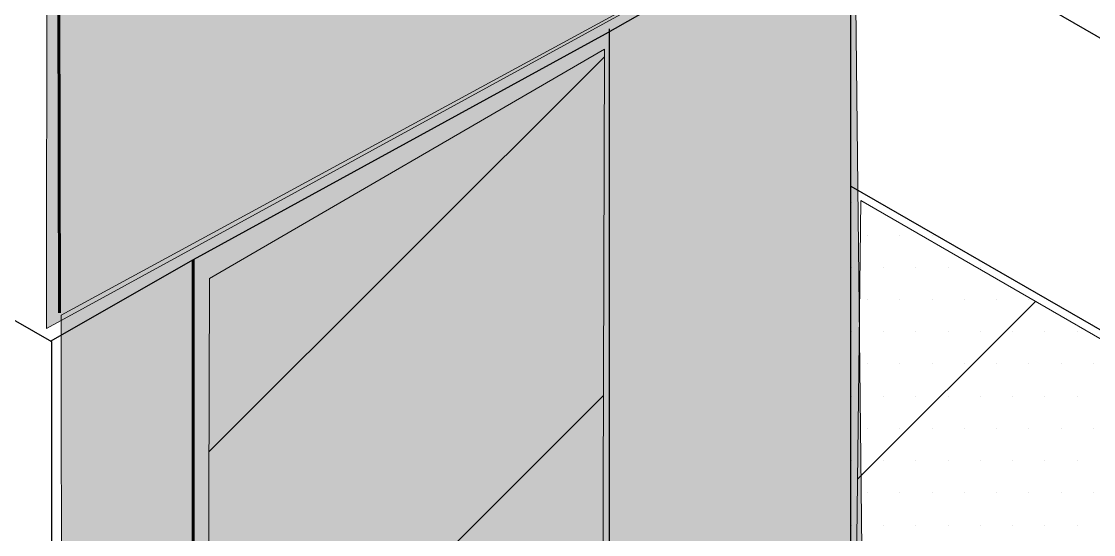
# Model space of a CAD drawing. Extents: x -1392 to 5791, y -3809 to 1722.
# Drawn here: x 346.09 to 390.96, y 1184.86 to 1206.36 of the extents above; entities that cross this region are included whole.
import ezdxf

# ---------------------------------------------------------------- set-up
doc = ezdxf.new("R2010")
doc.units = 0
doc.header["$MEASUREMENT"] = 0
for name, color, linetype, lineweight in [('.ATI-HATCH', 7, 'Continuous', 0), ('G-ANNO-TTLB', 7, 'Continuous', 0), ('Layer 12', 7, 'Continuous', 0), ('TYVEK', 7, 'Continuous', 0)]:
    doc.layers.add(name, color=color, linetype=linetype, lineweight=lineweight)
pattern_1 = [(45, (0, 0), (-7.07107, 7.07107), [])]

# ---------------------------------------------------------------- blocks, each defined once
blk = doc.blocks.new('Block_89')
at = {"layer": '.ATI-HATCH'}
blk.add_open_spline([(429.944, 1155.266), (429.944, 1155.266), (429.949, 1171.104), (429.949, 1171.104), (429.949, 1171.104), (398.796, 1189.076), (398.796, 1189.076), (398.796, 1189.076), (380.797, 1199.468), (380.797, 1199.468), (380.797, 1199.468), (380.797, 1183.62), (380.797, 1183.62), (380.797, 1183.62), (429.944, 1155.266), (429.944, 1155.266)], degree=3, knots=[0, 0, 0, 0, 1, 1, 1, 2, 2, 2, 3, 3, 3, 4, 4, 4, 5, 5, 5, 5], dxfattribs=at)
at = {"layer": '.ATI-HATCH', "color": 8, "lineweight": 0, "true_color": 0x808080}
for points in [[(380.824, 1198.765), (380.824, 1198.765), (380.824, 1198.765), (380.824, 1198.765)], [(381.499, 1197.415), (381.499, 1197.415), (381.499, 1197.415), (381.499, 1197.415)], [(382.849, 1197.415), (382.849, 1197.415), (382.849, 1197.415), (382.849, 1197.415)], [(384.199, 1197.415), (384.199, 1197.415), (384.199, 1197.415), (384.199, 1197.415)], [(380.824, 1196.065), (380.824, 1196.065), (380.824, 1196.065), (380.824, 1196.065)], [(382.174, 1196.065), (382.174, 1196.065), (382.174, 1196.065), (382.174, 1196.065)], [(383.524, 1196.065), (383.524, 1196.065), (383.524, 1196.065), (383.524, 1196.065)], [(384.874, 1196.065), (384.874, 1196.065), (384.874, 1196.065), (384.874, 1196.065)], [(386.224, 1196.065), (386.224, 1196.065), (386.224, 1196.065), (386.224, 1196.065)], [(381.499, 1194.715), (381.499, 1194.715), (381.499, 1194.715), (381.499, 1194.715)], [(382.849, 1194.715), (382.849, 1194.715), (382.849, 1194.715), (382.849, 1194.715)], [(384.199, 1194.715), (384.199, 1194.715), (384.199, 1194.715), (384.199, 1194.715)], [(385.549, 1194.715), (385.549, 1194.715), (385.549, 1194.715), (385.549, 1194.715)], [(386.899, 1194.715), (386.899, 1194.715), (386.899, 1194.715), (386.899, 1194.715)], [(388.249, 1194.715), (388.249, 1194.715), (388.249, 1194.715), (388.249, 1194.715)], [(380.824, 1193.365), (380.824, 1193.365), (380.824, 1193.365), (380.824, 1193.365)], [(382.174, 1193.365), (382.174, 1193.365), (382.174, 1193.365), (382.174, 1193.365)], [(383.524, 1193.365), (383.524, 1193.365), (383.524, 1193.365), (383.524, 1193.365)], [(384.874, 1193.365), (384.874, 1193.365), (384.874, 1193.365), (384.874, 1193.365)], [(386.224, 1193.365), (386.224, 1193.365), (386.224, 1193.365), (386.224, 1193.365)], [(387.574, 1193.365), (387.574, 1193.365), (387.574, 1193.365), (387.574, 1193.365)], [(388.924, 1193.365), (388.924, 1193.365), (388.924, 1193.365), (388.924, 1193.365)], [(390.274, 1193.365), (390.274, 1193.365), (390.274, 1193.365), (390.274, 1193.365)], [(381.499, 1192.015), (381.499, 1192.015), (381.499, 1192.015), (381.499, 1192.015)], [(382.849, 1192.015), (382.849, 1192.015), (382.849, 1192.015), (382.849, 1192.015)], [(384.199, 1192.015), (384.199, 1192.015), (384.199, 1192.015), (384.199, 1192.015)], [(385.549, 1192.015), (385.549, 1192.015), (385.549, 1192.015), (385.549, 1192.015)], [(386.899, 1192.015), (386.899, 1192.015), (386.899, 1192.015), (386.899, 1192.015)], [(388.249, 1192.015), (388.249, 1192.015), (388.249, 1192.015), (388.249, 1192.015)], [(389.599, 1192.015), (389.599, 1192.015), (389.599, 1192.015), (389.599, 1192.015)], [(390.949, 1192.015), (390.949, 1192.015), (390.949, 1192.015), (390.949, 1192.015)], [(380.824, 1190.665), (380.824, 1190.665), (380.824, 1190.665), (380.824, 1190.665)], [(382.174, 1190.665), (382.174, 1190.665), (382.174, 1190.665), (382.174, 1190.665)], [(383.524, 1190.665), (383.524, 1190.665), (383.524, 1190.665), (383.524, 1190.665)], [(384.874, 1190.665), (384.874, 1190.665), (384.874, 1190.665), (384.874, 1190.665)], [(386.224, 1190.665), (386.224, 1190.665), (386.224, 1190.665), (386.224, 1190.665)], [(387.574, 1190.665), (387.574, 1190.665), (387.574, 1190.665), (387.574, 1190.665)], [(388.924, 1190.665), (388.924, 1190.665), (388.924, 1190.665), (388.924, 1190.665)], [(390.274, 1190.665), (390.274, 1190.665), (390.274, 1190.665), (390.274, 1190.665)], [(381.499, 1189.315), (381.499, 1189.315), (381.499, 1189.315), (381.499, 1189.315)], [(382.849, 1189.315), (382.849, 1189.315), (382.849, 1189.315), (382.849, 1189.315)], [(384.199, 1189.315), (384.199, 1189.315), (384.199, 1189.315), (384.199, 1189.315)], [(385.549, 1189.315), (385.549, 1189.315), (385.549, 1189.315), (385.549, 1189.315)], [(386.899, 1189.315), (386.899, 1189.315), (386.899, 1189.315), (386.899, 1189.315)], [(388.249, 1189.315), (388.249, 1189.315), (388.249, 1189.315), (388.249, 1189.315)], [(389.599, 1189.315), (389.599, 1189.315), (389.599, 1189.315), (389.599, 1189.315)], [(390.949, 1189.315), (390.949, 1189.315), (390.949, 1189.315), (390.949, 1189.315)], [(380.824, 1187.965), (380.824, 1187.965), (380.824, 1187.965), (380.824, 1187.965)], [(382.174, 1187.965), (382.174, 1187.965), (382.174, 1187.965), (382.174, 1187.965)], [(383.524, 1187.965), (383.524, 1187.965), (383.524, 1187.965), (383.524, 1187.965)], [(384.874, 1187.965), (384.874, 1187.965), (384.874, 1187.965), (384.874, 1187.965)], [(386.224, 1187.965), (386.224, 1187.965), (386.224, 1187.965), (386.224, 1187.965)], [(387.574, 1187.965), (387.574, 1187.965), (387.574, 1187.965), (387.574, 1187.965)], [(388.924, 1187.965), (388.924, 1187.965), (388.924, 1187.965), (388.924, 1187.965)], [(390.274, 1187.965), (390.274, 1187.965), (390.274, 1187.965), (390.274, 1187.965)], [(381.499, 1186.615), (381.499, 1186.615), (381.499, 1186.615), (381.499, 1186.615)], [(382.849, 1186.615), (382.849, 1186.615), (382.849, 1186.615), (382.849, 1186.615)], [(384.199, 1186.615), (384.199, 1186.615), (384.199, 1186.615), (384.199, 1186.615)], [(385.549, 1186.615), (385.549, 1186.615), (385.549, 1186.615), (385.549, 1186.615)], [(386.899, 1186.615), (386.899, 1186.615), (386.899, 1186.615), (386.899, 1186.615)], [(388.249, 1186.615), (388.249, 1186.615), (388.249, 1186.615), (388.249, 1186.615)], [(389.599, 1186.615), (389.599, 1186.615), (389.599, 1186.615), (389.599, 1186.615)], [(390.949, 1186.615), (390.949, 1186.615), (390.949, 1186.615), (390.949, 1186.615)], [(380.824, 1185.265), (380.824, 1185.265), (380.824, 1185.265), (380.824, 1185.265)], [(382.174, 1185.265), (382.174, 1185.265), (382.174, 1185.265), (382.174, 1185.265)], [(383.524, 1185.265), (383.524, 1185.265), (383.524, 1185.265), (383.524, 1185.265)], [(384.874, 1185.265), (384.874, 1185.265), (384.874, 1185.265), (384.874, 1185.265)], [(386.224, 1185.265), (386.224, 1185.265), (386.224, 1185.265), (386.224, 1185.265)], [(387.574, 1185.265), (387.574, 1185.265), (387.574, 1185.265), (387.574, 1185.265)], [(388.924, 1185.265), (388.924, 1185.265), (388.924, 1185.265), (388.924, 1185.265)], [(390.274, 1185.265), (390.274, 1185.265), (390.274, 1185.265), (390.274, 1185.265)]]:
    blk.add_open_spline(points, degree=3, dxfattribs=at)

msp = doc.modelspace()

# ---------------------------------------------------------------- hatches: boundary and pattern name
at = {"layer": 'G-ANNO-TTLB', "true_color": 0xff00ff, "transparency": 33554687}
h = msp.add_hatch(color=6, dxfattribs=at)
edge = h.paths.add_edge_path()
edge.add_spline(control_points=[(1773.018, -796.5), (1773.018, -796.5), (-1156.5, -796.5), (-1156.5, -796.5), (-1156.5, -796.5), (-1156.5, 1660.5), (-1156.5, 1660.5), (-1156.5, 1660.5), (1773.018, 1660.5), (1773.018, 1660.5), (1773.018, 1660.5), (1773.018, -796.5), (1773.018, -796.5)], knot_values=[0, 0, 0, 0, 1, 1, 1, 2, 2, 2, 3, 3, 3, 4, 4, 4, 4], degree=3, periodic=0)
edge = h.paths.add_edge_path()
edge.add_spline(control_points=[(-1147.5, 1651.5), (-1147.5, 1651.5), (-1147.5, -787.5), (-1147.5, -787.5), (-1147.5, -787.5), (1764.018, -787.5), (1764.018, -787.5), (1764.018, -787.5), (1764.018, 1651.5), (1764.018, 1651.5), (1764.018, 1651.5), (-1147.5, 1651.5), (-1147.5, 1651.5)], knot_values=[0, 0, 0, 0, 1, 1, 1, 2, 2, 2, 3, 3, 3, 4, 4, 4, 4], degree=3, periodic=0)
edge.add_line((-1147.5, 1651.5), (-1147.5, 1651.5))
at = {"layer": 'Layer 12', "true_color": 0x808080, "transparency": 33554495}
h = msp.add_hatch(color=8, dxfattribs=at)
h.dxf.hatch_style = 2
h.paths.add_polyline_path([(347.146, 1193.503), (347.266, 1336.539), (380.469, 1316.93), (380.953, 1212.036)])
at = {"layer": 'Layer 12', "true_color": 0x808080, "transparency": 33554457}
h = msp.add_hatch(color=8, dxfattribs=at)
h.dxf.hatch_style = 2
h.paths.add_polyline_path([(381.26, 1184.274), (347.787, 1165.681), (347.752, 1194.064), (380.953, 1212.112)])
at = {"layer": 'Layer 12', "true_color": 0x000000, "transparency": 33554687}
h = msp.add_hatch(dxfattribs=at)
h.set_pattern_fill('_U', color=18, scale=10, angle=45, style=2, pattern_type=0)
h.set_pattern_definition(pattern_1)
h.paths.add_polyline_path([(370.409, 1177.402), (353.877, 1167.802), (353.965, 1195.6), (370.497, 1205.201)])
h = msp.add_hatch(dxfattribs=at)
h.set_pattern_fill('_U', color=18, scale=10, angle=45, style=2, pattern_type=0)
h.set_pattern_definition(pattern_1)
h.paths.add_polyline_path([(429.626, 1155.783), (381.041, 1183.537), (381.224, 1198.857), (429.542, 1170.936)])

# ---------------------------------------------------------------- linework, layer by layer
at = {"layer": 'G-ANNO-TTLB'}
for points in [[(1773.018, -796.5), (1773.018, -796.5), (-1156.5, -796.5), (-1156.5, -796.5), (-1156.5, -796.5), (-1156.5, 1660.5), (-1156.5, 1660.5), (-1156.5, 1660.5), (1773.018, 1660.5), (1773.018, 1660.5), (1773.018, 1660.5), (1773.018, -796.5), (1773.018, -796.5)], [(-1147.5, 1651.5), (-1147.5, 1651.5), (-1147.5, -787.5), (-1147.5, -787.5), (-1147.5, -787.5), (1764.018, -787.5), (1764.018, -787.5), (1764.018, -787.5), (1764.018, 1651.5), (1764.018, 1651.5), (1764.018, 1651.5), (-1147.5, 1651.5), (-1147.5, 1651.5)]]:
    msp.add_open_spline(points, degree=3, knots=[0, 0, 0, 0, 1, 1, 1, 2, 2, 2, 3, 3, 3, 4, 4, 4, 4], dxfattribs=at)
at = {"layer": 'Layer 12'}
for points in [[(347.146, 1193.503), (347.266, 1336.539), (380.469, 1316.93), (380.953, 1212.036)], [(381.26, 1184.274), (347.787, 1165.681), (347.752, 1194.064), (380.953, 1212.112)], [(370.409, 1177.402), (353.877, 1167.802), (353.965, 1195.6), (370.497, 1205.201)], [(429.626, 1155.783), (381.041, 1183.537), (381.224, 1198.857), (429.542, 1170.936)]]:
    msp.add_lwpolyline(points, close=True, dxfattribs=at)
at = {"layer": 'TYVEK', "color": 18, "lineweight": 60, "true_color": 0x000000}
for p, q in [((347.693, 1194.148), (347.344, 1336.292)), ((353.276, 1196.375), (353.275, 1167.035))]:
    msp.add_line(p, q, dxfattribs=at)
at = {"layer": 'TYVEK', "color": 4, "lineweight": 25, "true_color": 0x00ffff}
for p, q in [((380.797, 1211.698), (370.522, 1205.825)), ((380.797, 1211.698), (398.796, 1201.306)), ((380.797, 1183.62), (380.797, 1211.698)), ((370.689, 1206.046), (370.69, 1177.985)), ((324.917, 1205.82), (347.349, 1192.959)), ((370.522, 1205.825), (353.276, 1196.375)), ((380.797, 1199.468), (398.796, 1189.076)), ((353.276, 1196.375), (347.299, 1192.959)), ((353.278, 1196.376), (353.279, 1167.032)), ((347.349, 1192.959), (347.349, 1165.681))]:
    msp.add_line(p, q, dxfattribs=at)

# ---------------------------------------------------------------- block references
at = {"layer": '.ATI-HATCH'}
msp.add_blockref('Block_89', (0, 0), dxfattribs=at)

doc.saveas('drawing.dxf')
